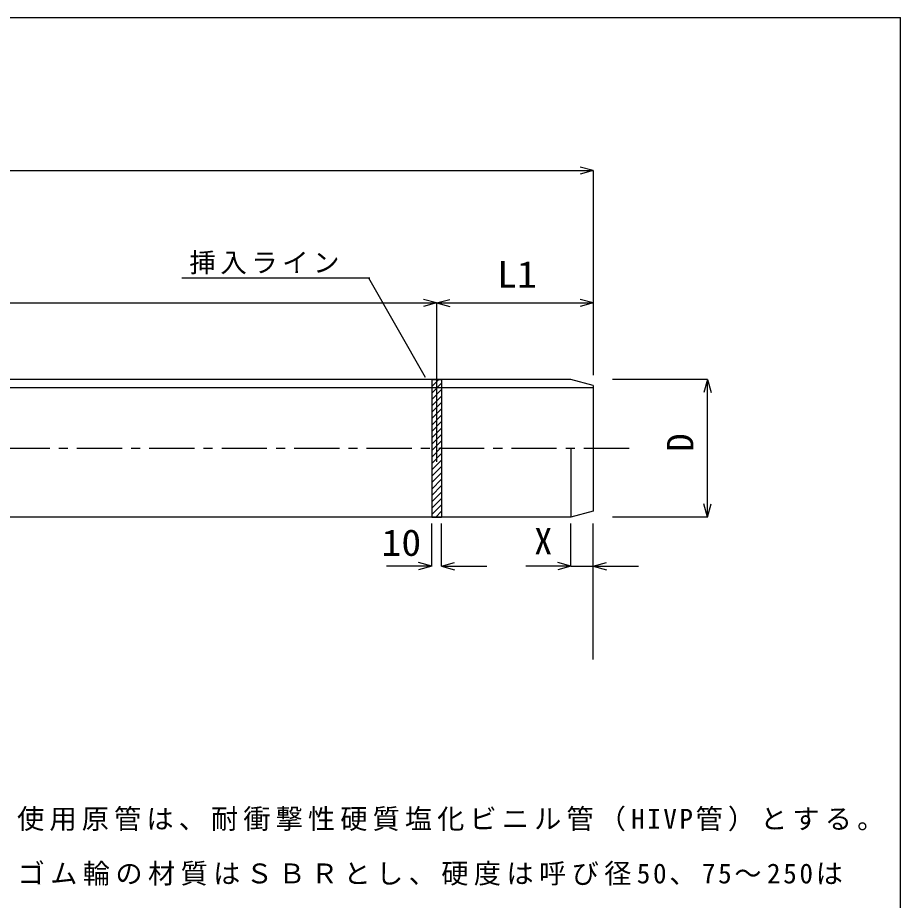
# Model space of a CAD drawing. Units: millimetres on the paper, with parts at other scales. Extents: x -140 to 140, y -97 to 99.
# Drawn here: x 42.6 to 140.1, y 1.6 to 99.1 of the extents above; entities that cross this region are included whole.
import ezdxf
from ezdxf.enums import TextEntityAlignment as Align

# ---------------------------------------------------------------- set-up
doc = ezdxf.new("R2010")
doc.units = ezdxf.units.MM
doc.linetypes.add('CHAIN1', pattern=[8, 5, -1, 1, -1])
for name, color, linetype in [('0-0_図面枠', 7, 'Continuous'), ('1-2', 4, 'Continuous'), ('1-3', 7, 'Continuous')]:
    doc.layers.add(name, color=color, linetype=linetype)
doc.styles.add('ＭＳ ゴシック', font='')
doc.styles.get('ＭＳ ゴシック').set_extended_font_data('MS Gothic')

msp = doc.modelspace()

# ---------------------------------------------------------------- linework, layer by layer
at = {"layer": '0-0_図面枠', "color": 5}
msp.add_line((-139.949, 99.1), (140.051, 99.1), dxfattribs=at)
msp.add_lwpolyline([(-139.949, 99.1), (-139.949, -96.9), (140.051, -96.9), (140.051, 99.1)], dxfattribs=at)
at = {"layer": '1-2'}
for p, q in [((-106.911, 82.194), (106.133, 82.194)), ((106.133, 82.194), (104.684, 82.582)), ((106.133, 82.194), (104.684, 81.806)), ((106.133, 82.194), (106.133, 67.573)), ((-106.911, 67.573), (88.829, 67.573)), ((88.829, 67.573), (87.38, 67.961)), ((88.829, 67.573), (87.38, 67.185)), ((88.829, 67.573), (90.277, 67.961)), ((88.829, 67.573), (106.133, 67.573)), ((88.829, 67.573), (90.277, 67.185)), ((88.829, 67.573), (88.829, 59.609)), ((88.829, 67.573), (88.829, 60.649)), ((106.133, 67.573), (104.684, 67.961)), ((106.133, 67.573), (104.684, 67.185)), ((106.133, 67.573), (106.133, 59.609)), ((88.829, 60.559), (88.829, 50.025)), ((118.748, 59.123), (108.258, 59.123)), ((118.748, 59.123), (118.36, 57.674)), ((118.748, 43.923), (118.748, 59.123)), ((118.748, 59.123), (119.137, 57.674)), ((-42.119, 58.223), (106.133, 58.223)), ((118.748, 43.923), (118.36, 45.372)), ((118.748, 43.923), (119.137, 45.372)), ((118.748, 43.923), (108.258, 43.923)), ((88.285, 38.491), (88.285, 43.21)), ((89.373, 38.491), (89.373, 43.21)), ((103.669, 38.491), (103.669, 43.21)), ((106.133, 38.491), (106.133, 43.21)), ((88.285, 38.491), (83.285, 38.491)), ((88.285, 38.491), (86.836, 38.879)), ((88.285, 38.491), (86.836, 38.103)), ((89.373, 38.491), (90.821, 38.879)), ((89.373, 38.491), (94.373, 38.491)), ((89.373, 38.491), (90.821, 38.103)), ((103.669, 38.491), (98.669, 38.491)), ((103.669, 38.491), (102.22, 38.879)), ((103.669, 38.491), (102.22, 38.103)), ((103.669, 38.491), (106.133, 38.491)), ((106.133, 38.491), (107.581, 38.879)), ((106.133, 28.187), (106.133, 38.87)), ((106.133, 38.491), (111.133, 38.491)), ((106.133, 38.491), (107.581, 38.103))]:
    msp.add_line(p, q, dxfattribs=at)
at = {"layer": '1-2', "color": 7}
for p, q in [((81.439, 70.3), (60.679, 70.3)), ((87.614, 59.341), (81.352, 70.3)), ((88.285, 59.123), (88.285, 43.923)), ((88.285, 59.123), (89.373, 59.123)), ((88.285, 58.326), (89.082, 59.123)), ((88.285, 59.033), (88.375, 59.123)), ((88.285, 57.619), (89.373, 58.707)), ((89.373, 59.123), (89.373, 43.923)), ((88.285, 56.912), (89.373, 58)), ((88.285, 56.205), (89.373, 57.293)), ((88.285, 55.497), (89.373, 56.585)), ((88.285, 54.79), (89.373, 55.878)), ((88.285, 54.083), (89.373, 55.171)), ((88.285, 53.376), (89.373, 54.464)), ((88.285, 52.669), (89.373, 53.757)), ((88.285, 51.962), (89.373, 53.05)), ((88.285, 51.255), (89.373, 52.343)), ((88.285, 50.548), (89.373, 51.636)), ((88.285, 49.841), (89.373, 50.929)), ((88.285, 49.133), (89.373, 50.221)), ((88.285, 48.426), (89.373, 49.514)), ((88.285, 47.719), (89.373, 48.807)), ((88.285, 47.012), (89.373, 48.1)), ((88.285, 46.305), (89.373, 47.393)), ((88.285, 45.598), (89.373, 46.686)), ((88.285, 44.891), (89.373, 45.979)), ((88.285, 44.184), (89.373, 45.272)), ((88.285, 43.923), (89.373, 43.923)), ((88.731, 43.923), (89.373, 44.565))]:
    msp.add_line(p, q, dxfattribs=at)
at = {"layer": '1-2', "color": 3}
for p, q in [((103.669, 59.123), (-42.119, 59.123)), ((106.133, 58.463), (103.669, 59.123)), ((106.133, 58.463), (106.133, 44.583)), ((103.669, 51.523), (103.669, 43.923)), ((103.669, 43.923), (-42.119, 43.923)), ((106.133, 44.583), (103.669, 43.923))]:
    msp.add_line(p, q, dxfattribs=at)
at = {"layer": '1-2', "linetype": 'CHAIN1'}
msp.add_line((-110.911, 51.523), (111.027, 51.523), dxfattribs=at)

# ---------------------------------------------------------------- texts
at = {"layer": '1-2', "color": 7, "style": 'ＭＳ ゴシック', "width": 1.1}
for s, p in [('L1', (95.508, 68.392)), ('10', (82.738, 38.749))]:
    msp.add_text(s, height=2.933, dxfattribs=at).set_placement(p, align=Align.BOTTOM_LEFT)
at = {"layer": '1-2', "color": 7, "style": 'ＭＳ ゴシック'}
msp.add_text('D', height=2.933, rotation=90, dxfattribs=at).set_placement((118.082, 51.159), align=Align.BOTTOM_LEFT)
msp.add_text('X', height=2.933, dxfattribs=at).set_placement((99.606, 38.901), align=Align.BOTTOM_LEFT)
at = {"layer": '1-2', "color": 7, "insert": (61.521, 70.735), "char_height": 2.14, "attachment_point": 7, "style": 'ＭＳ ゴシック'}
msp.add_mtext('\\T1.17;挿入ライン', dxfattribs=at)
at = {"layer": '1-3', "char_height": 2.199, "attachment_point": 7, "style": 'ＭＳ ゴシック'}
for s, insert in [('\\T1.19;1.\u3000使用原管は、耐衝撃性硬質塩化ビニル管（HIVP管）とする。', (35.363, 9.189)), ('\\T1.2;2.\u3000ゴム輪の材質はＳＢＲとし、硬度は呼び径50、75～250は', (35.363, 3.189))]:
    msp.add_mtext(s, dxfattribs=dict(at, insert=insert))

doc.saveas('drawing.dxf')
